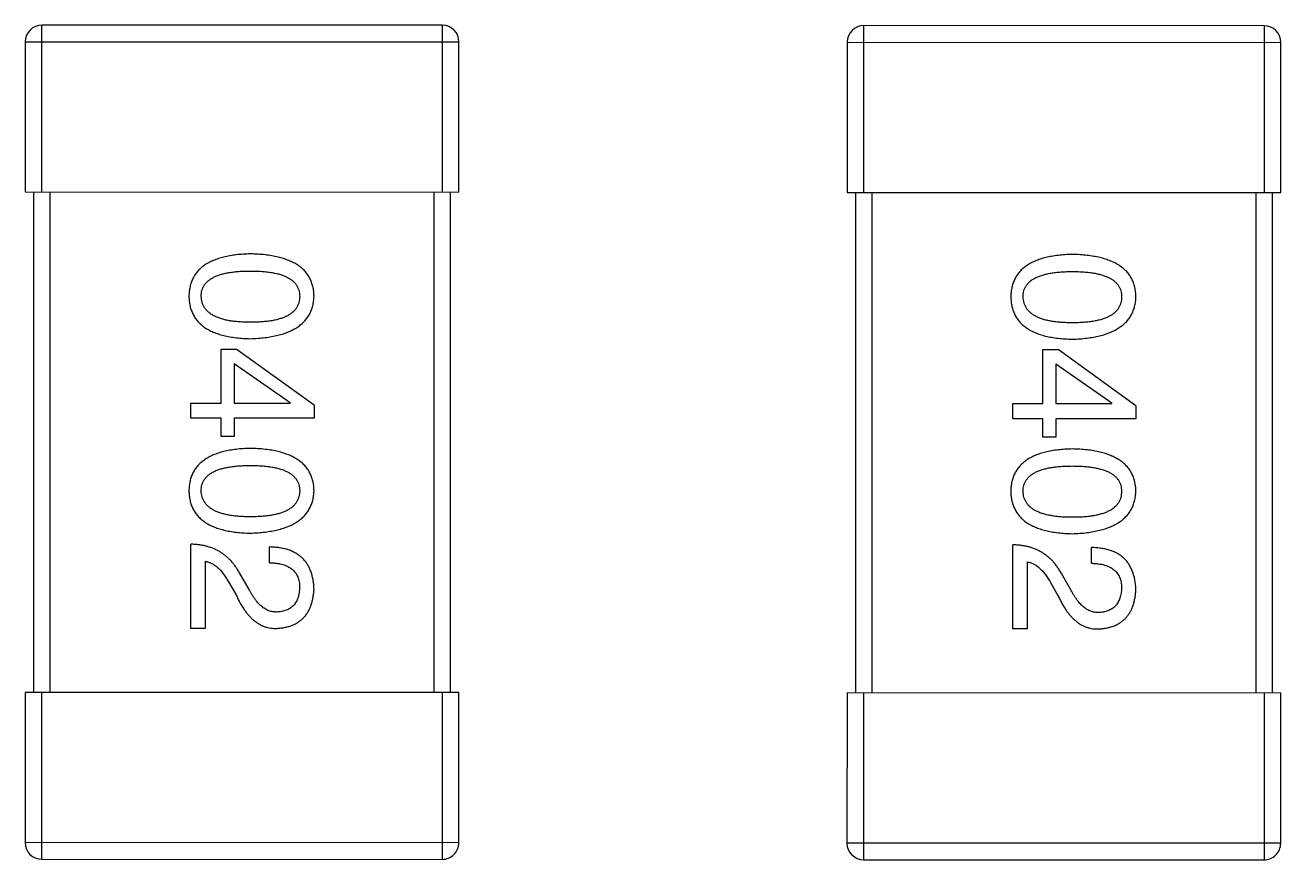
# Model space of a CAD drawing. Header units: inches. Extents: x -29 to 164, y -51 to 83.
# Drawn here: x 142.912 to 144.418, y -5.358 to -4.358 of the extents above; entities that cross this region are included whole.
import ezdxf

# ---------------------------------------------------------------- set-up
doc = ezdxf.new("R2010")
doc.units = ezdxf.units.IN
doc.header["$LTSCALE"] = 1.21
doc.header["$MEASUREMENT"] = 0
doc.layers.get('0').update_dxf_attribs({"linetype": 'CONTINUOUS'})

msp = doc.modelspace()

# ---------------------------------------------------------------- linework, layer by layer
at = {"color": 7, "linetype": 'Continuous'}
for p, q in [((143.4124, -4.3577), (142.9324, -4.3576)), ((142.9324, -4.5576), (142.9324, -4.3576)), ((143.4124, -4.3577), (143.4124, -4.5577)), ((144.3978, -4.3583), (143.9178, -4.3582)), ((143.9178, -4.5582), (143.9178, -4.3582)), ((144.3978, -4.3583), (144.3978, -4.5583)), ((142.9124, -4.3776), (143.4324, -4.3777)), ((142.9124, -4.3776), (142.9124, -4.5576)), ((143.4324, -4.5577), (143.4324, -4.3777)), ((143.8978, -4.3782), (144.4178, -4.3783)), ((143.8978, -4.3782), (143.8978, -4.5582)), ((144.4178, -4.5583), (144.4178, -4.3783)), ((142.9124, -4.5576), (143.4324, -4.5577)), ((142.9224, -4.5576), (142.9223, -5.1576)), ((142.9423, -5.1576), (142.9424, -4.5576)), ((143.4024, -4.5577), (143.4023, -5.1577)), ((143.4223, -5.1577), (143.4224, -4.5577)), ((143.8978, -4.5582), (144.4178, -4.5583)), ((143.9078, -4.5582), (143.9077, -5.1582)), ((143.9277, -5.1582), (143.9278, -4.5582)), ((144.3878, -4.5583), (144.3877, -5.1583)), ((144.4077, -5.1583), (144.4078, -4.5583)), ((143.1471, -4.746), (143.1652, -4.746)), ((143.1471, -4.8107), (143.1471, -4.746)), ((143.2586, -4.8132), (143.1652, -4.746)), ((144.1325, -4.7466), (144.1506, -4.7466)), ((144.1325, -4.8114), (144.1325, -4.7466)), ((144.244, -4.8138), (144.1506, -4.7466)), ((143.1627, -4.7632), (143.2299, -4.8099)), ((143.1627, -4.7632), (143.1627, -4.8107)), ((144.1481, -4.7638), (144.2153, -4.8106)), ((144.1481, -4.7638), (144.1481, -4.8114)), ((143.1111, -4.8107), (143.1471, -4.8107)), ((143.1111, -4.8288), (143.1111, -4.8107)), ((143.1627, -4.8107), (143.2299, -4.8107)), ((143.2299, -4.8107), (143.2299, -4.8099)), ((143.2586, -4.8132), (143.2586, -4.8288)), ((144.0965, -4.8114), (144.1325, -4.8114)), ((144.0965, -4.8294), (144.0965, -4.8114)), ((144.1481, -4.8114), (144.2153, -4.8114)), ((144.2153, -4.8114), (144.2153, -4.8106)), ((144.244, -4.8138), (144.244, -4.8294)), ((143.1471, -4.8288), (143.1111, -4.8288)), ((143.1471, -4.8509), (143.1471, -4.8288)), ((143.2586, -4.8288), (143.1627, -4.8288)), ((143.1627, -4.8288), (143.1627, -4.8509)), ((144.1325, -4.8294), (144.0965, -4.8294)), ((144.1325, -4.8515), (144.1325, -4.8294)), ((144.244, -4.8294), (144.1481, -4.8294)), ((144.1481, -4.8294), (144.1481, -4.8515)), ((143.1627, -4.8509), (143.1471, -4.8509)), ((144.1481, -4.8515), (144.1325, -4.8515)), ((143.111, -5.0808), (143.111, -4.9799)), ((143.2053, -5.0021), (143.2053, -4.9832)), ((144.0964, -5.0814), (144.0964, -4.9806)), ((144.1907, -5.0027), (144.1907, -4.9839)), ((143.1282, -5.0004), (143.1282, -5.0808)), ((144.1136, -5.0011), (144.1136, -5.0814)), ((143.1561, -5.025), (143.1651, -5.0406)), ((143.1807, -5.0341), (143.1692, -5.0144)), ((144.1415, -5.0257), (144.1505, -5.0412)), ((144.1661, -5.0347), (144.1546, -5.015)), ((143.1282, -5.0808), (143.111, -5.0808)), ((144.1136, -5.0814), (144.0964, -5.0814)), ((142.9123, -5.1576), (142.9122, -5.3376)), ((143.4323, -5.1577), (142.9123, -5.1576)), ((142.9322, -5.3576), (142.9323, -5.1576)), ((143.4123, -5.1577), (143.4122, -5.3577)), ((143.4322, -5.3377), (143.4323, -5.1577)), ((143.8977, -5.1582), (143.8976, -5.3382)), ((144.4177, -5.1583), (143.8977, -5.1582)), ((143.9176, -5.3582), (143.9177, -5.1582)), ((144.3977, -5.1583), (144.3976, -5.3583)), ((144.4176, -5.3383), (144.4177, -5.1583)), ((143.4322, -5.3377), (142.9122, -5.3376)), ((144.4176, -5.3383), (143.8976, -5.3382)), ((142.9322, -5.3576), (143.4122, -5.3577)), ((143.9176, -5.3582), (144.3976, -5.3583))]:
    msp.add_line(p, q, dxfattribs=at)
for centre, start, end in [((142.9324, -4.3776), 89.988, 179.988), ((143.4124, -4.3777), 359.988, 89.988), ((143.9178, -4.3782), 89.988, 179.988), ((144.3978, -4.3783), 359.988, 89.988), ((142.9322, -5.3376), 179.988, 269.988), ((143.4122, -5.3377), 269.988, 359.988), ((143.9176, -5.3382), 179.988, 269.988), ((144.3976, -5.3383), 269.988, 359.988)]:
    msp.add_arc(centre, 0.02, start, end, dxfattribs=at)
for points, knots in [([(143.1824, -4.6319), (143.1795, -4.632), (143.1737, -4.6322), (143.1655, -4.6329), (143.1577, -4.634), (143.1506, -4.6355), (143.144, -4.6374), (143.1379, -4.6397), (143.1324, -4.6422), (143.1275, -4.6453), (143.1231, -4.6486), (143.1193, -4.6524), (143.1161, -4.6565), (143.1134, -4.661), (143.1114, -4.6659), (143.1098, -4.6712), (143.1089, -4.6768), (143.1087, -4.6807), (143.1086, -4.6827)], [0, 0, 0, 0, 0.087693, 0.170223, 0.247496, 0.319826, 0.387768, 0.451403, 0.511459, 0.568358, 0.622671, 0.675251, 0.726739, 0.778422, 0.830759, 0.884394, 0.940865, 1, 1, 1, 1]), ([(143.2586, -4.6827), (143.2585, -4.6807), (143.2584, -4.6768), (143.2574, -4.6712), (143.2558, -4.6659), (143.2537, -4.661), (143.2509, -4.6565), (143.2476, -4.6524), (143.2437, -4.6486), (143.2391, -4.6453), (143.2341, -4.6423), (143.2284, -4.6397), (143.2221, -4.6374), (143.2153, -4.6356), (143.2079, -4.634), (143.1999, -4.6329), (143.1914, -4.6322), (143.1855, -4.632), (143.1824, -4.6319)], [0, 0, 0, 0, 0.057911, 0.113262, 0.165956, 0.217443, 0.268511, 0.319665, 0.372, 0.426129, 0.483365, 0.543779, 0.607756, 0.676562, 0.749704, 0.827713, 0.911177, 1, 1, 1, 1]), ([(144.1678, -4.6325), (144.1649, -4.6326), (144.1591, -4.6328), (144.1509, -4.6336), (144.1431, -4.6347), (144.136, -4.6362), (144.1294, -4.638), (144.1233, -4.6403), (144.1178, -4.6429), (144.1129, -4.6459), (144.1085, -4.6492), (144.1047, -4.653), (144.1015, -4.6571), (144.0988, -4.6617), (144.0968, -4.6666), (144.0952, -4.6718), (144.0943, -4.6774), (144.0941, -4.6813), (144.094, -4.6833)], [0, 0, 0, 0, 0.087693, 0.170223, 0.247496, 0.319826, 0.387768, 0.451403, 0.511459, 0.568358, 0.622671, 0.675251, 0.726739, 0.778422, 0.830759, 0.884394, 0.940865, 1, 1, 1, 1]), ([(144.244, -4.6833), (144.2439, -4.6813), (144.2438, -4.6775), (144.2428, -4.6718), (144.2412, -4.6666), (144.2391, -4.6617), (144.2363, -4.6572), (144.233, -4.653), (144.2291, -4.6493), (144.2245, -4.6459), (144.2195, -4.6429), (144.2138, -4.6403), (144.2075, -4.638), (144.2007, -4.6362), (144.1933, -4.6347), (144.1853, -4.6336), (144.1768, -4.6328), (144.1709, -4.6326), (144.1678, -4.6325)], [0, 0, 0, 0, 0.057911, 0.113262, 0.165956, 0.217443, 0.268511, 0.319665, 0.372, 0.426129, 0.483365, 0.543779, 0.607756, 0.676562, 0.749704, 0.827713, 0.911177, 1, 1, 1, 1]), ([(143.1234, -4.6827), (143.1234, -4.6814), (143.1235, -4.6791), (143.1242, -4.6756), (143.1253, -4.6723), (143.127, -4.6694), (143.1291, -4.6666), (143.1317, -4.6641), (143.1347, -4.6618), (143.1382, -4.6598), (143.1421, -4.658), (143.1465, -4.6565), (143.1514, -4.6553), (143.1567, -4.6541), (143.1625, -4.6534), (143.1687, -4.6528), (143.1754, -4.6524), (143.18, -4.6524), (143.1824, -4.6524)], [0, 0, 0, 0, 0.049766, 0.097012, 0.143225, 0.188786, 0.235079, 0.282962, 0.333687, 0.387747, 0.445963, 0.508657, 0.576545, 0.649868, 0.72822, 0.812712, 0.903543, 1, 1, 1, 1]), ([(143.1824, -4.6524), (143.1848, -4.6524), (143.1894, -4.6524), (143.1961, -4.6528), (143.2023, -4.6534), (143.2081, -4.6542), (143.2134, -4.6553), (143.2183, -4.6565), (143.2227, -4.6581), (143.2266, -4.6599), (143.2301, -4.6619), (143.2331, -4.6641), (143.2357, -4.6666), (143.2378, -4.6694), (143.2394, -4.6724), (143.2406, -4.6756), (143.2413, -4.6791), (143.2414, -4.6815), (143.2414, -4.6827)], [0, 0, 0, 0, 0.096452, 0.187278, 0.271765, 0.350519, 0.423437, 0.491321, 0.554011, 0.612224, 0.666281, 0.717003, 0.764884, 0.811423, 0.856783, 0.902993, 0.950236, 1, 1, 1, 1]), ([(144.1088, -4.6833), (144.1088, -4.6821), (144.1089, -4.6797), (144.1096, -4.6762), (144.1107, -4.673), (144.1124, -4.67), (144.1145, -4.6672), (144.1171, -4.6647), (144.1201, -4.6625), (144.1236, -4.6605), (144.1275, -4.6587), (144.1319, -4.6571), (144.1368, -4.6559), (144.1421, -4.6548), (144.1479, -4.654), (144.1541, -4.6534), (144.1608, -4.6531), (144.1654, -4.653), (144.1678, -4.653)], [0, 0, 0, 0, 0.049766, 0.097012, 0.143225, 0.188786, 0.235079, 0.282962, 0.333687, 0.387747, 0.445963, 0.508657, 0.576545, 0.649868, 0.72822, 0.812712, 0.903543, 1, 1, 1, 1]), ([(144.1678, -4.653), (144.1702, -4.653), (144.1748, -4.6531), (144.1815, -4.6534), (144.1877, -4.654), (144.1935, -4.6548), (144.1988, -4.6559), (144.2037, -4.6571), (144.2081, -4.6587), (144.212, -4.6605), (144.2155, -4.6625), (144.2185, -4.6647), (144.2211, -4.6673), (144.2232, -4.67), (144.2248, -4.673), (144.226, -4.6762), (144.2267, -4.6797), (144.2268, -4.6821), (144.2268, -4.6833)], [0, 0, 0, 0, 0.096452, 0.187278, 0.271765, 0.350519, 0.423437, 0.491321, 0.554011, 0.612224, 0.666281, 0.717003, 0.764884, 0.811423, 0.856783, 0.902993, 0.950236, 1, 1, 1, 1]), ([(143.1086, -4.6827), (143.1087, -4.6847), (143.1089, -4.6885), (143.1098, -4.6942), (143.1114, -4.6994), (143.1134, -4.7043), (143.1161, -4.7088), (143.1193, -4.713), (143.1231, -4.7167), (143.1275, -4.7201), (143.1324, -4.7231), (143.1379, -4.7257), (143.1439, -4.728), (143.1505, -4.7298), (143.1577, -4.7313), (143.1654, -4.7324), (143.1737, -4.7332), (143.1794, -4.7334), (143.1824, -4.7335)], [0, 0, 0, 0, 0.059134, 0.115603, 0.169236, 0.221572, 0.273254, 0.32474, 0.377319, 0.431815, 0.488555, 0.548609, 0.612242, 0.680182, 0.75251, 0.829782, 0.91231, 1, 1, 1, 1]), ([(143.1824, -4.7138), (143.18, -4.7138), (143.1755, -4.7138), (143.1689, -4.7134), (143.1627, -4.7128), (143.157, -4.712), (143.1517, -4.7109), (143.1469, -4.7095), (143.1425, -4.708), (143.1386, -4.7061), (143.1351, -4.7041), (143.1321, -4.7017), (143.1294, -4.6992), (143.1273, -4.6964), (143.1256, -4.6933), (143.1244, -4.69), (143.1236, -4.6864), (143.1235, -4.6839), (143.1234, -4.6827)], [0, 0, 0, 0, 0.094834, 0.184067, 0.267029, 0.344713, 0.417334, 0.484367, 0.546941, 0.604717, 0.65953, 0.710539, 0.759381, 0.806382, 0.853027, 0.900623, 0.949121, 1, 1, 1, 1]), ([(143.1824, -4.7335), (143.1854, -4.7334), (143.1913, -4.7331), (143.1997, -4.7323), (143.2076, -4.7311), (143.215, -4.7295), (143.2218, -4.7276), (143.228, -4.7254), (143.2336, -4.7227), (143.2387, -4.7197), (143.2432, -4.7163), (143.2472, -4.7126), (143.2506, -4.7085), (143.2534, -4.7041), (143.2555, -4.6992), (143.2572, -4.694), (143.2583, -4.6885), (143.2585, -4.6847), (143.2586, -4.6827)], [0, 0, 0, 0, 0.088475, 0.171606, 0.249595, 0.322626, 0.391327, 0.455765, 0.516374, 0.573675, 0.628522, 0.681161, 0.732559, 0.783563, 0.83504, 0.887639, 0.942585, 1, 1, 1, 1]), ([(143.2414, -4.6827), (143.2414, -4.684), (143.2413, -4.6864), (143.2406, -4.69), (143.2394, -4.6933), (143.2378, -4.6964), (143.2357, -4.6992), (143.2331, -4.7018), (143.2301, -4.7041), (143.2266, -4.7062), (143.2227, -4.708), (143.2183, -4.7096), (143.2134, -4.7109), (143.2081, -4.712), (143.2023, -4.7128), (143.1961, -4.7134), (143.1894, -4.7138), (143.1848, -4.7138), (143.1824, -4.7138)], [0, 0, 0, 0, 0.050604, 0.098688, 0.145699, 0.191791, 0.238625, 0.286717, 0.337546, 0.391814, 0.449755, 0.512106, 0.579685, 0.652048, 0.730262, 0.814146, 0.904281, 1, 1, 1, 1]), ([(144.094, -4.6833), (144.0941, -4.6853), (144.0943, -4.6892), (144.0952, -4.6948), (144.0968, -4.7001), (144.0988, -4.705), (144.1015, -4.7095), (144.1047, -4.7136), (144.1085, -4.7174), (144.1129, -4.7208), (144.1178, -4.7237), (144.1233, -4.7263), (144.1293, -4.7286), (144.1359, -4.7304), (144.1431, -4.732), (144.1508, -4.7331), (144.1591, -4.7338), (144.1648, -4.734), (144.1678, -4.7341)], [0, 0, 0, 0, 0.059134, 0.115603, 0.169236, 0.221572, 0.273254, 0.32474, 0.377319, 0.431815, 0.488555, 0.548609, 0.612242, 0.680182, 0.75251, 0.829782, 0.91231, 1, 1, 1, 1]), ([(144.1678, -4.7145), (144.1654, -4.7144), (144.1609, -4.7144), (144.1543, -4.714), (144.1481, -4.7134), (144.1424, -4.7126), (144.1371, -4.7115), (144.1323, -4.7102), (144.1279, -4.7086), (144.124, -4.7068), (144.1205, -4.7047), (144.1175, -4.7024), (144.1148, -4.6998), (144.1127, -4.697), (144.111, -4.6939), (144.1098, -4.6906), (144.109, -4.687), (144.1089, -4.6846), (144.1088, -4.6833)], [0, 0, 0, 0, 0.094834, 0.184067, 0.267029, 0.344713, 0.417334, 0.484367, 0.546941, 0.604717, 0.65953, 0.710539, 0.759381, 0.806382, 0.853027, 0.900623, 0.949121, 1, 1, 1, 1]), ([(144.1678, -4.7341), (144.1708, -4.734), (144.1767, -4.7338), (144.1851, -4.7329), (144.193, -4.7317), (144.2004, -4.7302), (144.2072, -4.7283), (144.2134, -4.726), (144.219, -4.7234), (144.2241, -4.7203), (144.2286, -4.717), (144.2326, -4.7133), (144.236, -4.7092), (144.2388, -4.7047), (144.2409, -4.6999), (144.2426, -4.6947), (144.2437, -4.6891), (144.2439, -4.6853), (144.244, -4.6833)], [0, 0, 0, 0, 0.088475, 0.171606, 0.249595, 0.322626, 0.391327, 0.455765, 0.516374, 0.573675, 0.628522, 0.681161, 0.732559, 0.783563, 0.83504, 0.887639, 0.942585, 1, 1, 1, 1]), ([(144.2268, -4.6833), (144.2268, -4.6846), (144.2267, -4.687), (144.226, -4.6906), (144.2248, -4.6939), (144.2232, -4.697), (144.2211, -4.6998), (144.2185, -4.7024), (144.2155, -4.7047), (144.212, -4.7068), (144.2081, -4.7086), (144.2037, -4.7102), (144.1988, -4.7115), (144.1935, -4.7126), (144.1877, -4.7134), (144.1815, -4.714), (144.1748, -4.7144), (144.1702, -4.7144), (144.1678, -4.7145)], [0, 0, 0, 0, 0.050604, 0.098688, 0.145699, 0.191791, 0.238625, 0.286717, 0.337546, 0.391814, 0.449755, 0.512106, 0.579685, 0.652048, 0.730262, 0.814146, 0.904281, 1, 1, 1, 1]), ([(143.1824, -4.865), (143.1794, -4.8651), (143.1737, -4.8653), (143.1654, -4.8661), (143.1577, -4.8672), (143.1505, -4.8687), (143.1439, -4.8706), (143.1379, -4.8728), (143.1324, -4.8754), (143.1275, -4.8784), (143.1231, -4.8818), (143.1193, -4.8855), (143.116, -4.8897), (143.1134, -4.8942), (143.1113, -4.8991), (143.1098, -4.9043), (143.1088, -4.91), (143.1087, -4.9138), (143.1086, -4.9158)], [0, 0, 0, 0, 0.087693, 0.170223, 0.247496, 0.319826, 0.387768, 0.451403, 0.511459, 0.568358, 0.622671, 0.675251, 0.726739, 0.778422, 0.830759, 0.884394, 0.940865, 1, 1, 1, 1]), ([(143.2586, -4.9159), (143.2585, -4.9139), (143.2583, -4.91), (143.2574, -4.9043), (143.2557, -4.8991), (143.2536, -4.8942), (143.2509, -4.8897), (143.2475, -4.8855), (143.2436, -4.8818), (143.2391, -4.8784), (143.234, -4.8754), (143.2283, -4.8728), (143.2221, -4.8706), (143.2153, -4.8687), (143.2079, -4.8672), (143.1999, -4.8661), (143.1913, -4.8653), (143.1854, -4.8651), (143.1824, -4.865)], [0, 0, 0, 0, 0.057911, 0.113262, 0.165956, 0.217443, 0.268511, 0.319665, 0.372, 0.426129, 0.483365, 0.543779, 0.607756, 0.676562, 0.749704, 0.827713, 0.911177, 1, 1, 1, 1]), ([(144.1678, -4.8657), (144.1648, -4.8658), (144.1591, -4.866), (144.1508, -4.8667), (144.1431, -4.8678), (144.1359, -4.8693), (144.1293, -4.8712), (144.1233, -4.8734), (144.1178, -4.876), (144.1129, -4.8791), (144.1085, -4.8824), (144.1047, -4.8862), (144.1014, -4.8903), (144.0988, -4.8948), (144.0967, -4.8997), (144.0952, -4.905), (144.0942, -4.9106), (144.0941, -4.9145), (144.094, -4.9165)], [0, 0, 0, 0, 0.087693, 0.170223, 0.247496, 0.319826, 0.387768, 0.451403, 0.511459, 0.568358, 0.622671, 0.675251, 0.726739, 0.778422, 0.830759, 0.884394, 0.940865, 1, 1, 1, 1]), ([(144.244, -4.9165), (144.2439, -4.9145), (144.2437, -4.9106), (144.2427, -4.905), (144.2411, -4.8997), (144.239, -4.8948), (144.2363, -4.8903), (144.2329, -4.8862), (144.229, -4.8824), (144.2245, -4.8791), (144.2194, -4.8761), (144.2137, -4.8735), (144.2075, -4.8712), (144.2007, -4.8693), (144.1933, -4.8678), (144.1853, -4.8667), (144.1767, -4.866), (144.1708, -4.8658), (144.1678, -4.8657)], [0, 0, 0, 0, 0.057911, 0.113262, 0.165956, 0.217443, 0.268511, 0.319665, 0.372, 0.426129, 0.483365, 0.543779, 0.607756, 0.676562, 0.749704, 0.827713, 0.911177, 1, 1, 1, 1]), ([(143.1233, -4.9158), (143.1234, -4.9146), (143.1235, -4.9122), (143.1242, -4.9087), (143.1253, -4.9055), (143.127, -4.9025), (143.1291, -4.8997), (143.1316, -4.8972), (143.1347, -4.895), (143.1382, -4.893), (143.1421, -4.8912), (143.1465, -4.8896), (143.1514, -4.8884), (143.1567, -4.8873), (143.1624, -4.8865), (143.1687, -4.8859), (143.1754, -4.8856), (143.18, -4.8855), (143.1824, -4.8855)], [0, 0, 0, 0, 0.049766, 0.097012, 0.143225, 0.188786, 0.235079, 0.282962, 0.333687, 0.387747, 0.445963, 0.508657, 0.576545, 0.649868, 0.72822, 0.812712, 0.903543, 1, 1, 1, 1]), ([(143.1824, -4.8855), (143.1847, -4.8855), (143.1894, -4.8856), (143.196, -4.8859), (143.2023, -4.8865), (143.2081, -4.8873), (143.2134, -4.8884), (143.2182, -4.8897), (143.2226, -4.8912), (143.2266, -4.893), (143.23, -4.895), (143.2331, -4.8972), (143.2356, -4.8998), (143.2378, -4.9025), (143.2394, -4.9055), (143.2405, -4.9087), (143.2412, -4.9122), (143.2413, -4.9146), (143.2414, -4.9158)], [0, 0, 0, 0, 0.096452, 0.187278, 0.271765, 0.350519, 0.423437, 0.491321, 0.554011, 0.612224, 0.666281, 0.717003, 0.764884, 0.811423, 0.856783, 0.902993, 0.950236, 1, 1, 1, 1]), ([(144.1087, -4.9165), (144.1088, -4.9152), (144.1089, -4.9128), (144.1096, -4.9094), (144.1107, -4.9061), (144.1124, -4.9031), (144.1145, -4.9004), (144.117, -4.8979), (144.1201, -4.8956), (144.1236, -4.8936), (144.1275, -4.8918), (144.1319, -4.8903), (144.1368, -4.889), (144.1421, -4.8879), (144.1478, -4.8871), (144.1541, -4.8866), (144.1608, -4.8862), (144.1654, -4.8862), (144.1678, -4.8861)], [0, 0, 0, 0, 0.049766, 0.097012, 0.143225, 0.188786, 0.235079, 0.282962, 0.333687, 0.387747, 0.445963, 0.508657, 0.576545, 0.649868, 0.72822, 0.812712, 0.903543, 1, 1, 1, 1]), ([(144.1678, -4.8861), (144.1701, -4.8862), (144.1747, -4.8862), (144.1814, -4.8866), (144.1877, -4.8871), (144.1935, -4.8879), (144.1988, -4.8891), (144.2036, -4.8903), (144.208, -4.8918), (144.212, -4.8936), (144.2154, -4.8956), (144.2185, -4.8979), (144.221, -4.9004), (144.2232, -4.9031), (144.2248, -4.9061), (144.2259, -4.9094), (144.2266, -4.9129), (144.2267, -4.9153), (144.2268, -4.9165)], [0, 0, 0, 0, 0.096452, 0.187278, 0.271765, 0.350519, 0.423437, 0.491321, 0.554011, 0.612224, 0.666281, 0.717003, 0.764884, 0.811423, 0.856783, 0.902993, 0.950236, 1, 1, 1, 1]), ([(143.1086, -4.9158), (143.1087, -4.9178), (143.1088, -4.9217), (143.1098, -4.9273), (143.1113, -4.9326), (143.1134, -4.9375), (143.116, -4.942), (143.1193, -4.9461), (143.1231, -4.9499), (143.1274, -4.9533), (143.1324, -4.9563), (143.1378, -4.9589), (143.1439, -4.9611), (143.1505, -4.963), (143.1577, -4.9645), (143.1654, -4.9656), (143.1737, -4.9664), (143.1794, -4.9666), (143.1823, -4.9667)], [0, 0, 0, 0, 0.059134, 0.115603, 0.169236, 0.221572, 0.273254, 0.32474, 0.377319, 0.431815, 0.488555, 0.548609, 0.612242, 0.680182, 0.75251, 0.829782, 0.91231, 1, 1, 1, 1]), ([(143.1823, -4.947), (143.18, -4.947), (143.1754, -4.9469), (143.1688, -4.9466), (143.1627, -4.946), (143.157, -4.9451), (143.1517, -4.944), (143.1469, -4.9427), (143.1425, -4.9411), (143.1385, -4.9393), (143.1351, -4.9372), (143.132, -4.9349), (143.1294, -4.9323), (143.1273, -4.9295), (143.1256, -4.9264), (143.1243, -4.9231), (143.1236, -4.9195), (143.1234, -4.9171), (143.1233, -4.9158)], [0, 0, 0, 0, 0.094834, 0.184067, 0.267029, 0.344713, 0.417334, 0.484367, 0.546941, 0.604717, 0.65953, 0.710539, 0.759381, 0.806382, 0.853027, 0.900623, 0.949121, 1, 1, 1, 1]), ([(143.2414, -4.9158), (143.2413, -4.9171), (143.2412, -4.9196), (143.2405, -4.9231), (143.2394, -4.9265), (143.2378, -4.9295), (143.2356, -4.9323), (143.2331, -4.9349), (143.23, -4.9372), (143.2266, -4.9393), (143.2226, -4.9411), (143.2182, -4.9427), (143.2134, -4.944), (143.208, -4.9451), (143.2023, -4.946), (143.196, -4.9466), (143.1893, -4.9469), (143.1847, -4.947), (143.1823, -4.947)], [0, 0, 0, 0, 0.050604, 0.098688, 0.145699, 0.191791, 0.238625, 0.286717, 0.337546, 0.391814, 0.449755, 0.512106, 0.579685, 0.652048, 0.730262, 0.814146, 0.904281, 1, 1, 1, 1]), ([(143.1823, -4.9667), (143.1854, -4.9665), (143.1912, -4.9663), (143.1997, -4.9654), (143.2076, -4.9642), (143.2149, -4.9627), (143.2217, -4.9608), (143.2279, -4.9585), (143.2336, -4.9559), (143.2387, -4.9529), (143.2432, -4.9495), (143.2472, -4.9458), (143.2505, -4.9417), (143.2533, -4.9372), (143.2555, -4.9324), (143.2572, -4.9272), (143.2582, -4.9216), (143.2585, -4.9178), (143.2586, -4.9159)], [0, 0, 0, 0, 0.088475, 0.171606, 0.249595, 0.322626, 0.391327, 0.455765, 0.516374, 0.573675, 0.628522, 0.681161, 0.732559, 0.783563, 0.83504, 0.887639, 0.942585, 1, 1, 1, 1]), ([(144.094, -4.9165), (144.0941, -4.9184), (144.0942, -4.9223), (144.0952, -4.928), (144.0967, -4.9332), (144.0988, -4.9381), (144.1014, -4.9426), (144.1047, -4.9468), (144.1085, -4.9505), (144.1128, -4.9539), (144.1178, -4.9569), (144.1232, -4.9595), (144.1293, -4.9617), (144.1359, -4.9636), (144.1431, -4.9651), (144.1508, -4.9662), (144.1591, -4.967), (144.1648, -4.9672), (144.1677, -4.9673)], [0, 0, 0, 0, 0.059134, 0.115603, 0.169236, 0.221572, 0.273254, 0.32474, 0.377319, 0.431815, 0.488555, 0.548609, 0.612242, 0.680182, 0.75251, 0.829782, 0.91231, 1, 1, 1, 1]), ([(144.1677, -4.9476), (144.1654, -4.9476), (144.1608, -4.9476), (144.1542, -4.9472), (144.1481, -4.9466), (144.1424, -4.9457), (144.1371, -4.9447), (144.1322, -4.9433), (144.1279, -4.9418), (144.1239, -4.9399), (144.1204, -4.9379), (144.1174, -4.9355), (144.1148, -4.933), (144.1127, -4.9301), (144.111, -4.9271), (144.1097, -4.9237), (144.109, -4.9202), (144.1088, -4.9177), (144.1087, -4.9165)], [0, 0, 0, 0, 0.094834, 0.184067, 0.267029, 0.344713, 0.417334, 0.484367, 0.546941, 0.604717, 0.65953, 0.710539, 0.759381, 0.806382, 0.853027, 0.900623, 0.949121, 1, 1, 1, 1]), ([(144.2268, -4.9165), (144.2267, -4.9177), (144.2266, -4.9202), (144.2259, -4.9238), (144.2248, -4.9271), (144.2232, -4.9302), (144.221, -4.933), (144.2185, -4.9356), (144.2154, -4.9379), (144.212, -4.94), (144.208, -4.9418), (144.2036, -4.9434), (144.1988, -4.9447), (144.1934, -4.9458), (144.1877, -4.9466), (144.1814, -4.9472), (144.1747, -4.9476), (144.1701, -4.9476), (144.1677, -4.9476)], [0, 0, 0, 0, 0.050604, 0.098688, 0.145699, 0.191791, 0.238625, 0.286717, 0.337546, 0.391814, 0.449755, 0.512106, 0.579685, 0.652048, 0.730262, 0.814146, 0.904281, 1, 1, 1, 1]), ([(144.1677, -4.9673), (144.1708, -4.9672), (144.1766, -4.9669), (144.1851, -4.9661), (144.193, -4.9648), (144.2003, -4.9633), (144.2071, -4.9614), (144.2133, -4.9591), (144.219, -4.9565), (144.2241, -4.9535), (144.2286, -4.9501), (144.2325, -4.9464), (144.2359, -4.9423), (144.2387, -4.9378), (144.2409, -4.933), (144.2425, -4.9278), (144.2436, -4.9223), (144.2439, -4.9184), (144.244, -4.9165)], [0, 0, 0, 0, 0.088475, 0.171606, 0.249595, 0.322626, 0.391327, 0.455765, 0.516374, 0.573675, 0.628522, 0.681161, 0.732559, 0.783563, 0.83504, 0.887639, 0.942585, 1, 1, 1, 1]), ([(143.1692, -5.0144), (143.1685, -5.013), (143.1669, -5.0103), (143.1644, -5.0065), (143.1617, -5.0029), (143.1589, -4.9996), (143.1558, -4.9965), (143.1526, -4.9938), (143.1492, -4.9912), (143.1457, -4.9889), (143.1419, -4.9869), (143.138, -4.9851), (143.134, -4.9836), (143.1297, -4.9824), (143.1253, -4.9813), (143.1207, -4.9806), (143.1159, -4.9801), (143.1127, -4.98), (143.111, -4.9799)], [0, 0, 0, 0, 0.065828, 0.130094, 0.192451, 0.254037, 0.313974, 0.373757, 0.433048, 0.492243, 0.551902, 0.611758, 0.672678, 0.734814, 0.798569, 0.863693, 0.930488, 1, 1, 1, 1]), ([(143.2586, -5.0341), (143.2585, -5.032), (143.2583, -5.0281), (143.2575, -5.0224), (143.2563, -5.0171), (143.2547, -5.0122), (143.2527, -5.0076), (143.2504, -5.0035), (143.2477, -4.9997), (143.2445, -4.9963), (143.2409, -4.9933), (143.237, -4.9907), (143.2326, -4.9885), (143.2279, -4.9866), (143.2228, -4.9852), (143.2173, -4.9841), (143.2114, -4.9835), (143.2074, -4.9833), (143.2053, -4.9832)], [0, 0, 0, 0, 0.07282, 0.141057, 0.2062, 0.267672, 0.326735, 0.383519, 0.439188, 0.494454, 0.549628, 0.605958, 0.66397, 0.72402, 0.787502, 0.854127, 0.925065, 1, 1, 1, 1]), ([(144.1546, -5.015), (144.1538, -5.0136), (144.1523, -5.0109), (144.1498, -5.0071), (144.1471, -5.0035), (144.1443, -5.0003), (144.1412, -4.9972), (144.138, -4.9944), (144.1346, -4.9918), (144.1311, -4.9896), (144.1273, -4.9875), (144.1234, -4.9857), (144.1194, -4.9842), (144.1151, -4.983), (144.1107, -4.982), (144.1061, -4.9813), (144.1013, -4.9808), (144.0981, -4.9806), (144.0964, -4.9806)], [0, 0, 0, 0, 0.065828, 0.130094, 0.192451, 0.254037, 0.313974, 0.373757, 0.433048, 0.492243, 0.551902, 0.611758, 0.672678, 0.734814, 0.798569, 0.863693, 0.930488, 1, 1, 1, 1]), ([(144.244, -5.0347), (144.2439, -5.0327), (144.2437, -5.0288), (144.2429, -5.0231), (144.2417, -5.0177), (144.2401, -5.0128), (144.2381, -5.0083), (144.2358, -5.0041), (144.2331, -5.0003), (144.2299, -4.9969), (144.2263, -4.9939), (144.2224, -4.9913), (144.218, -4.9891), (144.2133, -4.9873), (144.2082, -4.9858), (144.2027, -4.9848), (144.1968, -4.9841), (144.1928, -4.9839), (144.1907, -4.9839)], [0, 0, 0, 0, 0.07282, 0.141057, 0.2062, 0.267672, 0.326735, 0.383519, 0.439188, 0.494454, 0.549628, 0.605958, 0.66397, 0.72402, 0.787502, 0.854127, 0.925065, 1, 1, 1, 1]), ([(143.1282, -5.0004), (143.1295, -5.0007), (143.1322, -5.0012), (143.1359, -5.0028), (143.1396, -5.005), (143.1431, -5.0078), (143.1466, -5.0112), (143.1499, -5.0153), (143.1531, -5.0199), (143.1551, -5.0233), (143.1561, -5.025)], [0, 0, 0, 0, 0.103034, 0.208166, 0.318255, 0.434664, 0.559728, 0.695394, 0.841708, 1, 1, 1, 1]), ([(143.2053, -5.0021), (143.2067, -5.0021), (143.2096, -5.0022), (143.2137, -5.0027), (143.2175, -5.0033), (143.221, -5.0042), (143.2242, -5.0053), (143.2272, -5.0065), (143.2299, -5.0081), (143.2323, -5.0098), (143.2345, -5.0118), (143.2363, -5.014), (143.2379, -5.0164), (143.2392, -5.019), (143.2401, -5.0219), (143.2408, -5.0249), (143.2413, -5.0282), (143.2413, -5.0304), (143.2413, -5.0316)], [0, 0, 0, 0, 0.082594, 0.15978, 0.232961, 0.301462, 0.365595, 0.426678, 0.484662, 0.540809, 0.595146, 0.648401, 0.702272, 0.757102, 0.813447, 0.872233, 0.934055, 1, 1, 1, 1]), ([(144.1136, -5.0011), (144.1149, -5.0013), (144.1176, -5.0019), (144.1213, -5.0035), (144.125, -5.0056), (144.1285, -5.0085), (144.132, -5.0119), (144.1353, -5.0159), (144.1385, -5.0205), (144.1405, -5.0239), (144.1415, -5.0257)], [0, 0, 0, 0, 0.103034, 0.208166, 0.318255, 0.434664, 0.559728, 0.695394, 0.841708, 1, 1, 1, 1]), ([(144.1907, -5.0027), (144.1921, -5.0028), (144.195, -5.0029), (144.1991, -5.0033), (144.2029, -5.0039), (144.2064, -5.0048), (144.2096, -5.0059), (144.2126, -5.0072), (144.2153, -5.0087), (144.2177, -5.0105), (144.2199, -5.0124), (144.2217, -5.0146), (144.2233, -5.017), (144.2246, -5.0196), (144.2255, -5.0225), (144.2262, -5.0255), (144.2267, -5.0288), (144.2267, -5.0311), (144.2267, -5.0322)], [0, 0, 0, 0, 0.082594, 0.15978, 0.232961, 0.301462, 0.365595, 0.426678, 0.484662, 0.540809, 0.595146, 0.648401, 0.702272, 0.757102, 0.813447, 0.872233, 0.934055, 1, 1, 1, 1]), ([(143.1651, -5.0406), (143.1659, -5.0423), (143.1674, -5.0456), (143.1699, -5.0503), (143.1725, -5.0547), (143.1752, -5.0588), (143.1779, -5.0625), (143.1808, -5.0659), (143.1837, -5.0689), (143.1868, -5.0715), (143.1899, -5.0739), (143.1931, -5.0759), (143.1964, -5.0776), (143.1998, -5.079), (143.2033, -5.0799), (143.2069, -5.0806), (143.2106, -5.0809), (143.213, -5.0808), (143.2143, -5.0808)], [0, 0, 0, 0, 0.082731, 0.161257, 0.236138, 0.307554, 0.375712, 0.440848, 0.502916, 0.562567, 0.619798, 0.675716, 0.73039, 0.78386, 0.837315, 0.890547, 0.944917, 1, 1, 1, 1]), ([(143.2151, -5.0611), (143.2143, -5.0612), (143.2127, -5.0612), (143.2103, -5.0611), (143.2079, -5.0607), (143.2055, -5.0601), (143.2033, -5.0592), (143.201, -5.0581), (143.1988, -5.0568), (143.1966, -5.0551), (143.1945, -5.0534), (143.1924, -5.0513), (143.1903, -5.049), (143.1883, -5.0465), (143.1863, -5.0437), (143.1844, -5.0407), (143.1825, -5.0375), (143.1813, -5.0352), (143.1807, -5.0341)], [0, 0, 0, 0, 0.052237, 0.103888, 0.155485, 0.207395, 0.259864, 0.31356, 0.369176, 0.4266, 0.486836, 0.550048, 0.61567, 0.685271, 0.75824, 0.834614, 0.915635, 1, 1, 1, 1]), ([(143.2143, -5.0808), (143.216, -5.0806), (143.2193, -5.0804), (143.2241, -5.0796), (143.2285, -5.0785), (143.2327, -5.077), (143.2366, -5.0752), (143.2401, -5.0732), (143.2434, -5.0707), (143.2463, -5.0679), (143.2489, -5.0648), (143.2513, -5.0614), (143.2533, -5.0576), (143.255, -5.0536), (143.2563, -5.0491), (143.2574, -5.0444), (143.2582, -5.0393), (143.2584, -5.0359), (143.2586, -5.0341)], [0, 0, 0, 0, 0.070688, 0.137741, 0.201612, 0.262778, 0.321223, 0.378455, 0.434411, 0.490146, 0.546362, 0.603392, 0.662208, 0.723401, 0.787372, 0.85442, 0.925153, 1, 1, 1, 1]), ([(143.2413, -5.0316), (143.2413, -5.0327), (143.2412, -5.0349), (143.2408, -5.0381), (143.2402, -5.0411), (143.2395, -5.0439), (143.2385, -5.0464), (143.2373, -5.0488), (143.2359, -5.051), (143.2344, -5.053), (143.2326, -5.0547), (143.2307, -5.0562), (143.2286, -5.0576), (143.2263, -5.0587), (143.2237, -5.0596), (143.221, -5.0603), (143.2181, -5.0609), (143.2161, -5.061), (143.2151, -5.0611)], [0, 0, 0, 0, 0.076112, 0.148436, 0.216883, 0.281466, 0.34298, 0.402356, 0.459881, 0.51546, 0.571111, 0.62658, 0.683162, 0.741007, 0.801404, 0.863825, 0.930544, 1, 1, 1, 1]), ([(144.1505, -5.0412), (144.1513, -5.0429), (144.1528, -5.0462), (144.1553, -5.051), (144.1579, -5.0553), (144.1606, -5.0594), (144.1633, -5.0631), (144.1662, -5.0665), (144.1691, -5.0695), (144.1722, -5.0722), (144.1753, -5.0746), (144.1785, -5.0766), (144.1818, -5.0782), (144.1852, -5.0796), (144.1887, -5.0806), (144.1923, -5.0812), (144.196, -5.0815), (144.1984, -5.0814), (144.1997, -5.0814)], [0, 0, 0, 0, 0.082731, 0.161257, 0.236138, 0.307554, 0.375712, 0.440848, 0.502916, 0.562567, 0.619798, 0.675716, 0.73039, 0.78386, 0.837315, 0.890547, 0.944917, 1, 1, 1, 1]), ([(144.2005, -5.0617), (144.1997, -5.0618), (144.1981, -5.0619), (144.1957, -5.0617), (144.1933, -5.0613), (144.1909, -5.0607), (144.1887, -5.0598), (144.1864, -5.0587), (144.1842, -5.0574), (144.182, -5.0558), (144.1799, -5.054), (144.1778, -5.0519), (144.1757, -5.0496), (144.1737, -5.0471), (144.1717, -5.0443), (144.1698, -5.0414), (144.1679, -5.0381), (144.1667, -5.0358), (144.1661, -5.0347)], [0, 0, 0, 0, 0.052237, 0.103888, 0.155485, 0.207395, 0.259864, 0.31356, 0.369176, 0.4266, 0.486836, 0.550048, 0.61567, 0.685271, 0.75824, 0.834614, 0.915635, 1, 1, 1, 1]), ([(144.1997, -5.0814), (144.2014, -5.0813), (144.2047, -5.081), (144.2095, -5.0802), (144.2139, -5.0791), (144.2181, -5.0777), (144.222, -5.0759), (144.2255, -5.0738), (144.2288, -5.0713), (144.2317, -5.0686), (144.2343, -5.0654), (144.2367, -5.062), (144.2387, -5.0583), (144.2404, -5.0542), (144.2417, -5.0498), (144.2428, -5.045), (144.2436, -5.04), (144.2438, -5.0365), (144.244, -5.0347)], [0, 0, 0, 0, 0.070688, 0.137741, 0.201612, 0.262778, 0.321223, 0.378455, 0.434411, 0.490146, 0.546362, 0.603392, 0.662208, 0.723401, 0.787372, 0.85442, 0.925153, 1, 1, 1, 1]), ([(144.2267, -5.0322), (144.2267, -5.0334), (144.2266, -5.0356), (144.2262, -5.0387), (144.2256, -5.0417), (144.2249, -5.0445), (144.2239, -5.0471), (144.2227, -5.0495), (144.2213, -5.0516), (144.2198, -5.0536), (144.218, -5.0553), (144.2161, -5.0569), (144.214, -5.0582), (144.2117, -5.0593), (144.2091, -5.0602), (144.2064, -5.061), (144.2035, -5.0615), (144.2015, -5.0617), (144.2005, -5.0617)], [0, 0, 0, 0, 0.076112, 0.148436, 0.216883, 0.281466, 0.34298, 0.402356, 0.459881, 0.51546, 0.571111, 0.62658, 0.683162, 0.741007, 0.801404, 0.863825, 0.930544, 1, 1, 1, 1])]:
    msp.add_open_spline(points, degree=3, knots=knots, dxfattribs=at)

doc.saveas('drawing.dxf')
